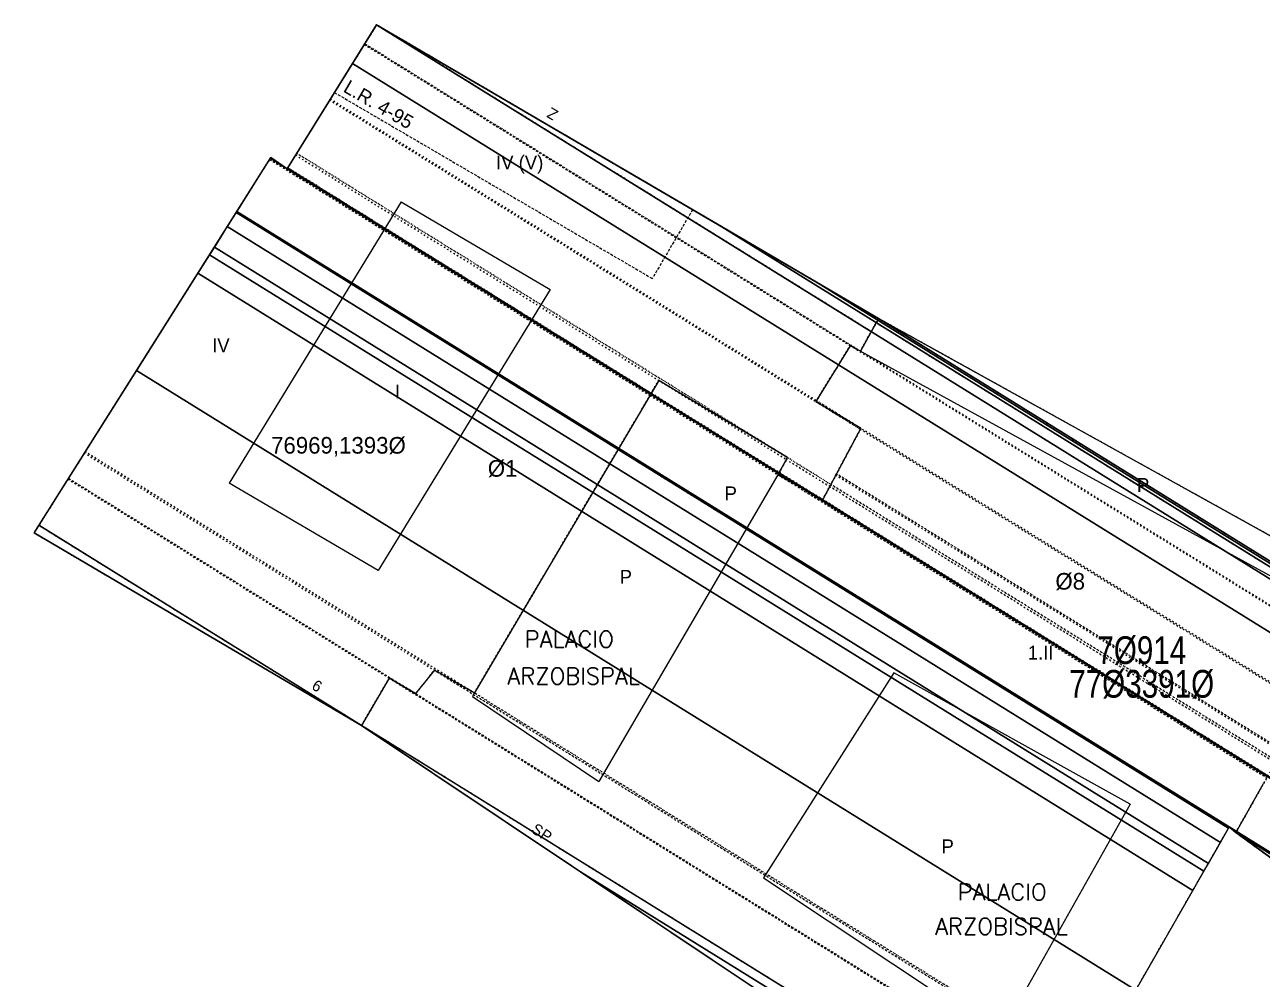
# Model space of a CAD drawing. Extents: x 676646 to 677304, y 613389 to 613969.
# Drawn here: x 676939.1 to 677050.8, y 613882.5 to 613968.6 of the extents above; entities that cross this region are included whole.
import ezdxf
from ezdxf.enums import TextEntityAlignment as Align

# ---------------------------------------------------------------- set-up
doc = ezdxf.new("R2010")
doc.units = 0
doc.header["$MEASUREMENT"] = 0
doc.linetypes.add('DOT', pattern=[0.25, 0, -0.25])
doc.linetypes.add('HIDDEN', pattern=[0.375, 0.25, -0.125])
doc.layers.get('0').update_dxf_attribs({"linetype": 'CONTINUOUS'})
for name, color, linetype in [('10', 7, 'CONTINUOUS'), ('11', 7, 'CONTINUOUS'), ('12', 7, 'CONTINUOUS'), ('13', 7, 'CONTINUOUS'), ('22', 7, 'CONTINUOUS'), ('25', 7, 'CONTINUOUS'), ('26', 7, 'CONTINUOUS'), ('27', 7, 'CONTINUOUS'), ('29', 7, 'CONTINUOUS'), ('31', 7, 'CONTINUOUS'), ('34', 7, 'CONTINUOUS'), ('35', 7, 'CONTINUOUS'), ('36', 7, 'CONTINUOUS'), ('38', 7, 'CONTINUOUS'), ('62', 7, 'CONTINUOUS')]:
    doc.layers.add(name, color=color, linetype=linetype)
doc.styles.add('ROMANS', font='ROMANS', dxfattribs={"height": 0.2})
doc.styles.get("Standard").update_dxf_attribs({"font": 'txt', "height": 0.2})

msp = doc.modelspace()

# ---------------------------------------------------------------- linework, layer by layer
at = {"color": 7, "linetype": 'DOT'}
for p, q in [((677014.48, 613939.17), (677016.12, 613942.11)), ((677010.46, 613934.61), (677013.57, 613939.66)), ((677013.57, 613939.66), (677014.48, 613939.17)), ((676979.65, 613908.32), (676996.29, 613936.52)), ((676996.29, 613936.52), (677007.91, 613929.57)), ((677014.53, 613932.21), (677010.46, 613934.61)), ((677011.09, 613925.78), (677014.53, 613932.21)), ((677007.91, 613929.57), (677007.04, 613928.01)), ((677007.04, 613928.01), (677011.09, 613925.78)), ((676974.33, 613908.26), (676976.03, 613910.37)), ((676976.03, 613910.37), (676979.65, 613908.32)), ((676969.46, 613905.39), (676971.95, 613909.65)), ((676971.95, 613909.65), (676974.33, 613908.26))]:
    msp.add_line(p, q, dxfattribs=at)
at = {"layer": '10', "color": 215, "linetype": 'CONTINUOUS'}
for p, q in [((676962.73, 613955.63), (676970.82, 613968.62)), ((676970.82, 613968.62), (677016.12, 613942.11)), ((676939.9, 613922.77), (676961.26, 613956.63)), ((676961.26, 613956.63), (676962.73, 613955.63)), ((677016.12, 613942.11), (677059.64, 613917.97)), ((676969.46, 613905.39), (676939.9, 613922.77)), ((677029.9, 613865.02), (676969.46, 613905.39)), ((677047.77, 613896.23), (677029.9, 613865.02)), ((677048.36, 613895.72), (677047.77, 613896.23)), ((677065.41, 613883.4), (677048.36, 613895.72))]:
    msp.add_line(p, q, dxfattribs=at)
at = {"layer": '11', "color": 215, "linetype": 'CONTINUOUS'}
for p, q in [((677016.12, 613942.11), (677014.48, 613939.17)), ((677013.57, 613939.66), (677010.46, 613934.61)), ((677014.48, 613939.17), (677013.57, 613939.66)), ((676996.29, 613936.52), (676979.65, 613908.32)), ((677007.91, 613929.57), (676996.29, 613936.52)), ((677010.46, 613934.61), (677014.53, 613932.21)), ((677014.53, 613932.21), (677011.09, 613925.78)), ((677007.04, 613928.01), (677007.91, 613929.57)), ((677011.09, 613925.78), (677007.04, 613928.01)), ((676976.03, 613910.37), (676974.33, 613908.26)), ((676979.65, 613908.32), (676976.03, 613910.37)), ((676971.95, 613909.65), (676969.46, 613905.39)), ((676974.33, 613908.26), (676971.95, 613909.65)), ((677050.85, 613900.11), (677048.36, 613895.72))]:
    msp.add_line(p, q, dxfattribs=at)
at = {"layer": '12', "color": 15, "linetype": 'CONTINUOUS'}
for p, q in [((676973.04, 613952.64), (676957.51, 613927.24)), ((676973.04, 613952.64), (676986.47, 613944.72)), ((676986.47, 613944.72), (676970.96, 613919.38)), ((677014.48, 613939.17), (677061.84, 613913.19)), ((677007.04, 613928.01), (676990.86, 613900.32)), ((676970.96, 613919.38), (676957.51, 613927.24)), ((677017.49, 613910.14), (677005.73, 613891.63)), ((677038.82, 613898.29), (677017.49, 613910.14)), ((676979.65, 613908.32), (676979.46, 613908)), ((676979.46, 613908), (676990.86, 613900.32)), ((677038.82, 613898.29), (677027.1, 613877.47)), ((677005.73, 613891.63), (677027.1, 613877.47))]:
    msp.add_line(p, q, dxfattribs=at)
at = {"layer": '34', "color": 15, "linetype": 'HIDDEN'}
for p in [(676966.99, 613962.52), (676999.34, 613951.93)]:
    msp.add_line(p, (676995.7, 613945.72), dxfattribs=at)

# ---------------------------------------------------------------- texts
at = {"layer": '13', "color": 15, "linetype": 'CONTINUOUS'}
for s, p in [('IV', (676956.76, 613939.69)), ('I', (676972.7, 613935.53)), ('P', (677040, 613927.09)), ('P', (677002.78, 613926.33)), ('P', (676993.31, 613918.8)), ('1.II', (677030.75, 613911.96)), ('P', (677022.36, 613894.48))]:
    msp.add_text(s, height=1.25, dxfattribs=at).set_placement(p, align=Align.MIDDLE)
at = {"layer": '22', "color": 7, "linetype": 'CONTINUOUS'}
for s, rotation, p in [('6', 329.5463, (676965.45, 613908.96)), ('S', 326.0702, (676985.34, 613895.97)), ('P', 326.0702, (676986.12, 613895.46))]:
    msp.add_text(s, height=1, rotation=rotation, dxfattribs=at).set_placement(p, align=Align.MIDDLE)
at = {"layer": '25', "color": 215, "linetype": 'CONTINUOUS', "width": 0.8}
msp.add_text('7%%c914', height=2.5, dxfattribs=at).set_placement((677039.88, 613912.19), align=Align.MIDDLE)
at = {"layer": '26', "color": 215, "linetype": 'CONTINUOUS', "width": 0.8}
msp.add_text('77%%c3391%%c', height=2.5, dxfattribs=at).set_placement((677039.87, 613909.15), align=Align.MIDDLE)
at = {"layer": '26', "color": 215, "linetype": 'CONTINUOUS'}
msp.add_text('O', height=0.1, dxfattribs=at).set_placement((677038.83, 613910.59), align=Align.MIDDLE)
at = {"layer": '27', "color": 215, "linetype": 'CONTINUOUS'}
for s, p in [('%%c1', (676982.19, 613928.59)), ('%%c8', (677033.42, 613918.4))]:
    msp.add_text(s, height=1.5, dxfattribs=at).set_placement(p, align=Align.MIDDLE)
at = {"layer": '29', "color": 215, "linetype": 'CONTINUOUS', "style": 'ROMANS'}
for s, p in [('PALACIO', (676988.21, 613913.17)), ('ARZOBISPAL', (676988.61, 613909.85)), ('PALACIO', (677027.28, 613890.36)), ('ARZOBISPAL', (677027.22, 613887.26))]:
    msp.add_text(s, height=1.5, dxfattribs=at).set_placement(p, align=Align.MIDDLE)
at = {"layer": '31', "color": 15, "linetype": 'CONTINUOUS'}
msp.add_text('L.R. 4-95', height=1.25, rotation=329.6826, dxfattribs=at).set_placement((676971, 613961.43), align=Align.MIDDLE)
at = {"layer": '35', "color": 15, "linetype": 'CONTINUOUS'}
msp.add_text('IV (V)', height=1.25, dxfattribs=at).set_placement((676983.73, 613956.04), align=Align.MIDDLE)
at = {"layer": '36', "color": 7, "linetype": 'CONTINUOUS'}
msp.add_text('Z', height=1, rotation=149.267, dxfattribs=at).set_placement((676986.68, 613960.57), align=Align.MIDDLE)
at = {"layer": '38', "color": 215, "linetype": 'CONTINUOUS'}
msp.add_text('76969,1393%%c', height=1.5, dxfattribs=at).set_placement((676967.37, 613930.56), align=Align.MIDDLE)

# ---------------------------------------------------------------- meshes
at = {"color": 7, "linetype": 'DOT'}
mesh = msp.add_polyface(dxfattribs=at)
corners = [(676939.9, 613922.77), (676940.33, 613923.45), (676969.46, 613905.39), (676942.96, 613927.62), (676971.95, 613909.65), (676943, 613927.69), (676974.33, 613908.26), (676944.44, 613929.96), (676976.03, 613910.37), (676979.65, 613908.32), (676944.52, 613930.09), (676979.65, 613908.32), (676995.49, 613935.17), (677007.04, 613928.01), (676961.15, 613956.46), (676995.55, 613935.28), (677007.1, 613928.12), (677009.19, 613926.83), (676962.73, 613955.63), (676961.22, 613956.57), (676995.59, 613935.34), (677007.14, 613928.18), (677010.46, 613926.13), (676962.77, 613955.69), (676961.26, 613956.63), (676995.61, 613935.38), (677007.16, 613928.22), (677011.09, 613925.78), (676962.79, 613955.73), (676996.29, 613936.52), (677007.8, 613929.38), (677011.72, 613926.95), (676963.49, 613956.86), (677007.91, 613929.57), (677011.82, 613927.14), (676963.6, 613957.03), (677014.48, 613932.11), (677010.46, 613934.61), (676966.58, 613961.81), (677014.53, 613932.21), (677010.52, 613934.7), (676966.64, 613961.91), (677013.57, 613939.66), (676969.71, 613966.84), (677014.48, 613939.17), (676969.75, 613966.9), (677015.47, 613940.94), (676970.82, 613968.62), (677016.12, 613942.11)]
mesh.append_faces([[corners[k] for k in face] for face in [(0, 0, 2, 1), (1, 2, 4, 3), (3, 4, 6, 5), (5, 6, 8, 7), (7, 8, 11, 10), (10, 9, 12, 14), (14, 12, 15, 19), (13, 13, 17, 16), (19, 18, 24, 24), (18, 15, 20, 23), (16, 17, 22, 21), (23, 20, 25, 28), (21, 22, 27, 26), (28, 25, 29, 32), (26, 27, 31, 30), (32, 29, 33, 35), (30, 31, 34, 33), (35, 34, 36, 38), (38, 37, 40, 41), (37, 36, 39, 39), (41, 40, 42, 43), (43, 42, 44, 45), (45, 44, 46, 47), (47, 46, 48, 48)]], dxfattribs={"vtx0": -1, "vtx2": -1, "color": 7})
mesh = msp.add_polyface(dxfattribs=at)
corners = [(677029.9, 613865.02), (676969.46, 613905.39), (677031.12, 613867.16), (676971.95, 613909.65), (677033.58, 613871.44), (676974.33, 613908.26), (677033.61, 613871.51), (676976.03, 613910.37), (677034.95, 613873.84), (676979.65, 613908.32), (677035.03, 613873.98), (676992.61, 613930.29), (677047.71, 613896.13), (677048.36, 613895.72), (676992.67, 613930.39), (677047.77, 613896.23), (677048.42, 613895.82), (677007.04, 613928.01), (676995.49, 613935.17), (677051.16, 613900.65), (677011.09, 613925.78), (677007.16, 613928.22), (676995.61, 613935.38), (677051.28, 613900.86), (677011.72, 613926.95), (677007.8, 613929.38), (676996.29, 613936.52), (677051.94, 613902.02), (677011.82, 613927.14), (677007.91, 613929.57), (677052.04, 613902.2), (677012.27, 613927.98), (677052.51, 613903.04), (677012.34, 613928.1), (677055.32, 613901.45), (677014.48, 613932.11), (677057.53, 613905.43), (677010.46, 613934.61), (677014.53, 613932.21), (677057.58, 613905.52), (677010.52, 613934.7), (677014.53, 613932.21), (677060.41, 613910.61), (677013.57, 613939.66), (677060.44, 613910.67), (677014.48, 613939.17), (677061.87, 613913.24), (677015.91, 613941.73), (677062.08, 613913.62), (677016.12, 613942.11), (677063.25, 613915.73), (677059.64, 613917.97), (677063.35, 613915.91)]
mesh.append_faces([[corners[k] for k in face] for face in [(0, 0, 2, 1), (1, 2, 4, 3), (3, 4, 6, 5), (5, 6, 8, 7), (7, 8, 10, 9), (9, 10, 12, 11), (11, 12, 15, 14), (13, 13, 16, 15), (14, 16, 19, 18), (18, 17, 21, 22), (17, 19, 23, 20), (22, 21, 25, 26), (20, 23, 27, 24), (26, 25, 29, 29), (24, 27, 30, 28), (28, 30, 32, 31), (31, 32, 34, 33), (33, 34, 36, 35), (37, 37, 38, 40), (35, 36, 39, 41), (40, 39, 42, 43), (43, 42, 44, 45), (45, 44, 46, 47), (47, 46, 48, 49), (49, 48, 50, 51), (51, 50, 52, 52)]], dxfattribs={"vtx0": -1, "vtx2": -1, "color": 7})
mesh = msp.add_polyface(dxfattribs=at)
corners = [(677065.54, 613865.26), (677084.98, 613865.4), (677065.45, 613877.5), (677100.21, 613858.3), (677088.72, 613865.42), (677065.43, 613879.86), (677100.69, 613858.96), (677090.25, 613865.43), (677065.43, 613880.82), (677101.96, 613860.74), (677065.41, 613883.4), (677048.36, 613895.72), (677102.83, 613861.95), (677048.36, 613895.72), (677052.51, 613903.04), (677107.73, 613868.8), (677055.32, 613901.45), (677107.81, 613868.91), (677059.43, 613908.84), (677112.74, 613875.79), (677061.87, 613913.24), (677115.67, 613879.88), (677067.52, 613910.05), (677115.82, 613880.1), (677069.55, 613914.58), (677118.69, 613884.11), (677123.69, 613891.08)]
mesh.append_faces([[corners[k] for k in face] for face in [(0, 0, 1, 2), (2, 1, 4, 5), (5, 4, 7, 8), (3, 3, 6, 7), (8, 6, 9, 10), (10, 9, 12, 13), (11, 12, 15, 14), (14, 15, 17, 16), (16, 17, 19, 18), (18, 19, 21, 20), (20, 21, 23, 22), (22, 23, 25, 24), (24, 25, 26, 26)]], dxfattribs={"vtx0": -1, "vtx2": -1, "color": 7})
at = {"layer": '62', "color": 7, "linetype": 'CONTINUOUS'}
mesh = msp.add_polyface(dxfattribs=at)
corners = [(677029.9, 613865.02), (677030.72, 613866.46), (676989.23, 613892.19), (676939.9, 613922.77), (677031.12, 613867.16), (676969.46, 613905.39), (676940.33, 613923.45), (677065.54, 613865.26), (677039.34, 613881.5), (676949.14, 613937.42), (677084.98, 613865.4), (677065.45, 613877.5), (677044.49, 613890.5), (676954.67, 613946.19), (677100.21, 613858.3), (677088.72, 613865.42), (677065.43, 613879.86), (677045.48, 613892.23), (676955.74, 613947.87), (677100.69, 613858.96), (677090.25, 613865.43), (677065.43, 613880.82), (677045.89, 613892.94), (676956.17, 613948.56), (677101.96, 613860.74), (677065.41, 613883.4), (677046.97, 613894.83), (676957.33, 613950.4), (677102.83, 613861.95), (677048.36, 613895.72), (677047.71, 613896.13), (676958.13, 613951.67), (677102.9, 613862.05), (677047.77, 613896.23), (676958.19, 613951.77), (677106.21, 613866.67), (676961.22, 613956.57), (676962.73, 613955.63), (677106.25, 613866.73), (676961.26, 613956.63), (676962.77, 613955.69), (677112.74, 613875.79), (676968.64, 613965.13), (677115.14, 613879.14), (676970.82, 613968.62), (677061.87, 613913.24), (677115.67, 613879.88), (677001.59, 613950.62), (677062, 613913.47), (677067.52, 613910.05), (677115.82, 613880.1), (677010.52, 613945.39), (677016.12, 613942.11), (677062.08, 613913.62), (677067.59, 613910.2), (677115.92, 613880.23), (677016.12, 613942.11), (677059.64, 613917.97), (677063.25, 613915.73), (677068.59, 613912.43), (677117.33, 613882.2), (677063.35, 613915.91), (677068.67, 613912.61), (677117.45, 613882.37), (677069.55, 613914.58), (677118.69, 613884.11), (677123.69, 613891.08)]
mesh.append_faces([[corners[k] for k in face] for face in [(0, 0, 1, 2), (3, 3, 5, 6), (2, 1, 4, 5), (6, 4, 8, 9), (9, 8, 12, 13), (7, 7, 10, 11), (13, 12, 17, 18), (11, 10, 15, 16), (18, 17, 22, 23), (16, 15, 20, 21), (14, 14, 19, 20), (23, 22, 26, 27), (21, 19, 24, 25), (27, 26, 30, 31), (25, 24, 28, 29), (31, 30, 33, 34), (29, 28, 32, 33), (34, 32, 35, 36), (36, 37, 39, 39), (37, 35, 38, 40), (40, 38, 41, 42), (42, 41, 43, 44), (44, 43, 46, 47), (47, 45, 48, 51), (45, 46, 50, 49), (51, 48, 53, 56), (49, 50, 55, 54), (52, 53, 58, 57), (54, 55, 60, 59), (57, 58, 61, 61), (59, 60, 63, 62), (62, 63, 65, 64), (64, 65, 66, 66)]], dxfattribs={"vtx0": -1, "vtx2": -1, "color": 7})
mesh = msp.add_polyface(dxfattribs=at)
corners = [(676921.73, 613837.04), (676892.7, 613857.27), (676923.13, 613838.4), (676892.7, 613857.27), (676932.47, 613847.46), (676899.57, 613867.86), (676933.25, 613848.21), (676900.14, 613868.74), (676936.15, 613850.98), (676902.25, 613872), (676937.1, 613851.89), (676902.8, 613873.16), (676943.13, 613857.66), (676907.13, 613879.99), (676925.45, 613872.83), (676909.04, 613883.01), (676925.23, 613873.01), (676909.06, 613883.04), (676918.48, 613878.69), (676911.08, 613883.28), (676913.06, 613883.51)]
mesh.append_faces([[corners[k] for k in face] for face in [(0, 0, 2, 1), (3, 2, 4, 5), (5, 4, 6, 7), (7, 6, 8, 9), (9, 8, 10, 11), (11, 10, 12, 13), (13, 12, 14, 15), (15, 14, 16, 17), (17, 16, 18, 19), (19, 18, 20, 20)]], dxfattribs={"vtx0": -1, "vtx2": -1, "color": 7})

doc.saveas('drawing.dxf')
